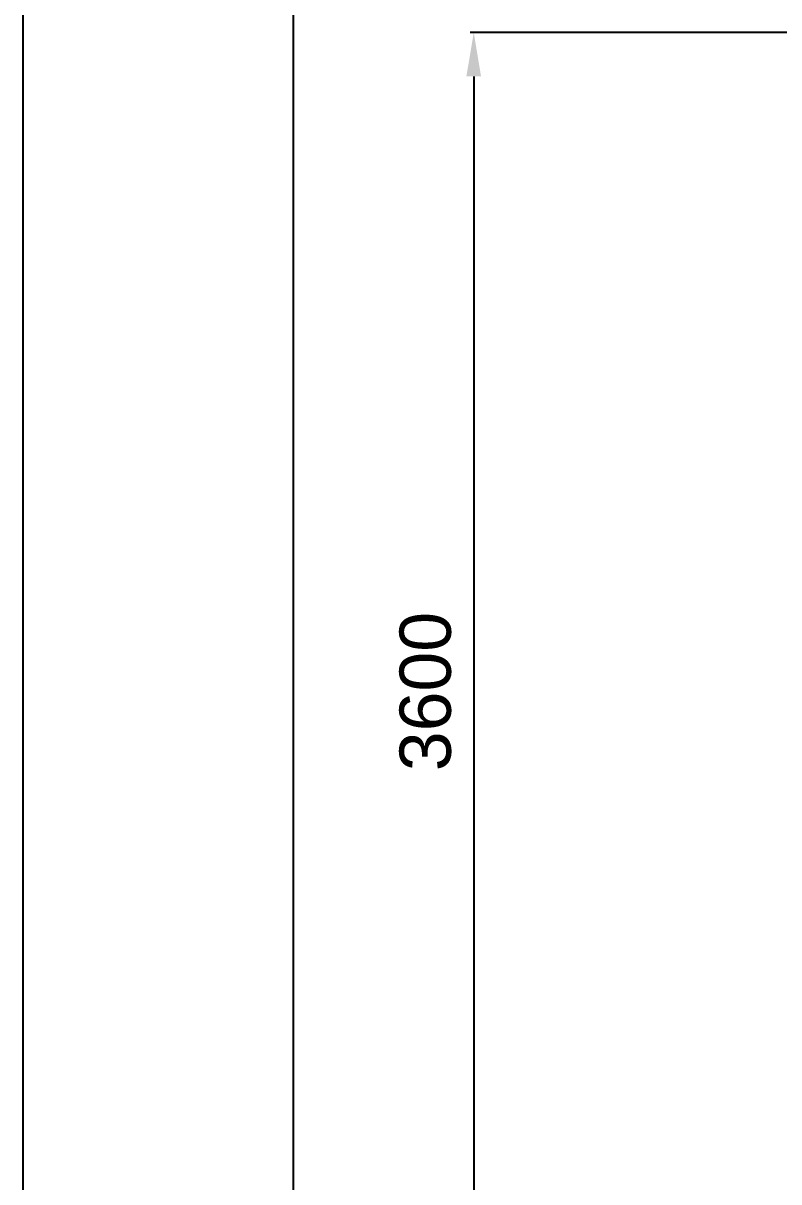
# Model space of a CAD drawing. Header units: millimetres. Extents: x -662642 to 33419, y -141169 to 23423.
# Drawn here: x 2453 to 4515, y 9571 to 12736 of the extents above; entities that cross this region are included whole.
import ezdxf

# ---------------------------------------------------------------- set-up
doc = ezdxf.new("R2010")
doc.units = ezdxf.units.MM
doc.layers.add('냉각탑_form', color=1, linetype='Continuous')
doc.styles.get("Standard").update_dxf_attribs({"font": 'arial.ttf'})
doc.dimstyles.new('1.40', dxfattribs={"dimscale": 20, "dimtxt": 1.5, "dimasz": 1, "dimexe": 0.5, "dimexo": 0.5, "dimgap": 0.5, "dimtad": 1, "dimdec": 0, "dimzin": 0, "dimdsep": 46, "dimtxsty": 'Standard', "dimcen": 0, "dimclrd": 2, "dimclre": 2, "dimclrt": 3, "dimadec": 0, "dimazin": 0, "dimtfac": 1, "dimtdec": 0, "dimtmove": 0, "dimatfit": 0, "dimfxl": 1, "dimtolj": 1, "dimtzin": 0, "dimlwd": -1, "dimlwe": -1, "dimarcsym": 0})

# ---------------------------------------------------------------- blocks, each defined once
blk = doc.blocks.new('*D94')
at = {"color": 2, "transparency": 16777216}
for p, q in [((4613.4, 12710.2), (3672.7, 12710.2)), ((3682.7, 12590.2), (3682.7, 9230.2)), ((4613.4, 9110.2), (3672.7, 9110.2))]:
    blk.add_line(p, q, dxfattribs=at)
for points in [[(3662.7, 12590.2), (3702.7, 12590.2), (3682.7, 12710.2)], [(3662.7, 9230.2), (3702.7, 9230.2), (3682.7, 9110.2)]]:
    blk.add_solid(points, dxfattribs=at)
at = {"layer": 'Defpoints', "color": 0, "transparency": 16777216}
for p in [(4713.4, 12710.2), (3682.7, 9110.2), (4713.4, 9110.2)]:
    blk.add_point(p, dxfattribs=at)
at = {"color": 3, "lineweight": 5, "transparency": 16777216, "insert": (3551.2, 10910.2), "char_height": 140, "attachment_point": 5, "rotation": 90}
blk.add_mtext('\\A1;3600', dxfattribs=at)

msp = doc.modelspace()

# ---------------------------------------------------------------- linework, layer by layer
at = {"layer": 'Defpoints'}
msp.add_lwpolyline([(2452.8, 23423.1), (33418.6, 23423.1), (33418.6, 1525.9), (2452.8, 1525.9)], close=True, dxfattribs=at)
at = {"layer": '냉각탑_form'}
msp.add_lwpolyline([(3190.1, 22685.8), (3190.1, 2263.2), (32681.3, 2263.2), (32681.3, 22685.8)], close=True, dxfattribs=at)

# ---------------------------------------------------------------- dimensions: what is measured, and where the dimension line sits
at = {"lineweight": 5}
dim = msp.add_linear_dim(base=(3682.7, 9110.2), p1=(4713.4, 12710.2), p2=(4713.4, 9110.2), angle=90, dimstyle='1.40', override={"dimtxt": 7, "dimasz": 6, "dimexo": 5, "dimgap": 3}, dxfattribs=at)
dim.commit()
dim.dimension.update_dxf_attribs({"geometry": '*D94', "text_midpoint": (3551.2, 10910.2)})

doc.saveas('drawing.dxf')
